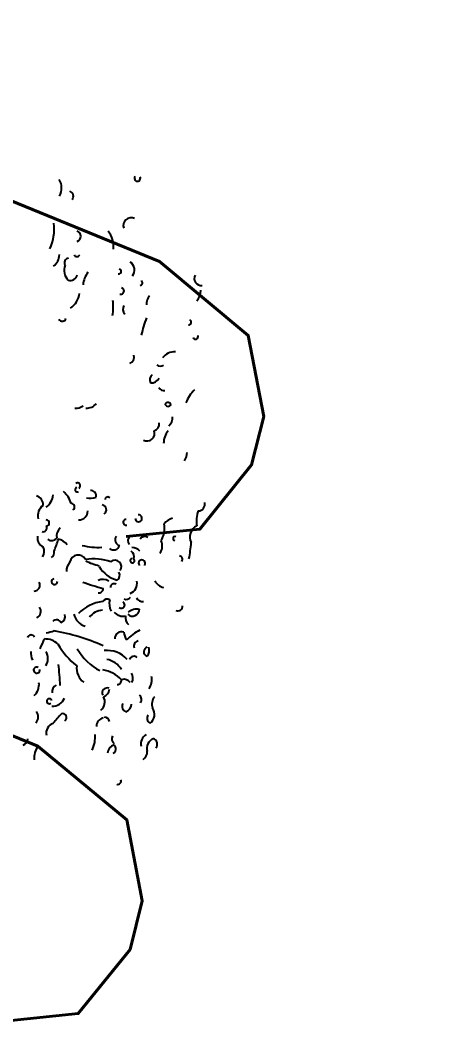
# Model space of a CAD drawing. Header units: metres. Extents: x 583412 to 583840, y 1186334 to 1187497.
# Drawn here: x 583738.518 to 583739.051, y 1187298.245 to 1187299.482 of the extents above; entities that cross this region are included whole.
import ezdxf
from ezdxf.enums import TextEntityAlignment as Align

# ---------------------------------------------------------------- set-up
doc = ezdxf.new("R2010")
doc.units = ezdxf.units.M
doc.header["$MEASUREMENT"] = 0
doc.layers.add('CaoDoTN', color=2, linetype='Continuous')
doc.layers.add('ks.caytram', color=3, linetype='Continuous')
doc.styles.add('ChuSo', font='vnsimple.shx')

# ---------------------------------------------------------------- blocks, each defined once
blk = doc.blocks.new('hhh')
at = {"layer": 'ks.caytram'}
for centre, radius, start, end in [((-0.3985, -1.4566), 0.00861, 11.551, 113.1588), ((-0.3831, -1.4158), 0.0397, 259.907, 287.029), ((-0.3592, -1.4452), 0.015, 214.775, 307.279), ((-0.3349, -1.6397), 0.1832, 88.4214, 94.7615), ((-0.2702, -1.461), 0.00623, 348.835, 101.1636), ((-0.0961, -1.4656), 0.00769, 61.699, 171.4309), ((-0.3276, -1.4683), 0.004, 56.085, 188.855), ((-0.1478, -1.4573), 0.0155, 243.045, 296.955), ((-0.1312, -1.4808), 0.0136, 45.24, 134.7603), ((-0.1282, -1.469), 0.00683, 243.172, 341.587), ((-0.0922, -1.4552), 0.0148, 218.822, 291.315), ((-0.0843, -1.4796), 0.0109, 41.631, 103.3173), ((-0.512, -1.4515), 0.0407, 232.086, 259.305), ((-0.4568, -1.4989), 0.0189, 64.409, 97.6458), ((-0.3519, -1.4778), 0.00238, 155.489, 10.258), ((-0.3044, -1.4818), 0.0144, 304.847, 359.861), ((-0.172, -1.5004), 0.023, 67.899, 108.0114), ((-0.0969, -1.4655), 0.0129, 218.117, 292.812), ((-0.6744, -1.4976), 0.00885, 252.298, 14.762), ((-0.6563, -1.5137), 0.018, 55.747, 100.7172), ((-0.6022, -1.4931), 0.00328, 301.385, 120.5422), ((-0.3582, -1.4765), 0.0196, 204.793, 241.512), ((-0.3576, -1.5221), 0.0301, 67.659, 109.327), ((-0.3377, -1.5054), 0.014, 61.258, 127.2143), ((-0.2083, -1.4966), 0.0103, 56.746, 123.2543), ((-0.2086, -1.4872), 0.00596, 205.774, 351.288), ((-0.1479, -1.4926), 0.00648, 60.66, 154.048), ((-0.0446, -1.4987), 0.00399, 350.728, 124.3312), ((-0.6183, -1.5042), 0.00317, 6.339, 163.2699), ((-0.497, -1.5195), 0.0148, 52.34, 100.8761), ((-0.4697, -1.4862), 0.0247, 240.65, 279.786), ((-0.2767, -1.5058), 0.00849, 303.891, 17.228), ((-0.2574, -1.5154), 0.0088, 327.203, 96.8077), ((-0.2423, -1.5074), 0.0161, 177.216, 232.031), ((-0.1899, -1.4718), 0.0528, 215.037, 237.209), ((-0.2137, -1.5002), 0.00618, 198.339, 300.548), ((-0.1942, -1.503), 0.00601, 148.744, 258.515), ((-0.1717, -1.5116), 0.0108, 69.163, 133.4585), ((-0.1608, -1.51), 0.0093, 133.756, 209.182), ((-0.1395, -1.5076), 0.0101, 28.883, 100.4241), ((-0.1381, -1.501), 0.00766, 254.05, 346.879), ((-0.0823, -1.5146), 0.0069, 42.156, 143.8677), ((-0.5594, -1.5113), 0.0206, 189.101, 240.29), ((-0.5364, -1.5218), 0.00662, 301.129, 19.563), ((-0.514, -1.5131), 0.00294, 5.494, 354.506), ((-0.4869, -1.5284), 0.00876, 25.707, 108.6257), ((-0.3413, -1.5136), 0.007, 159.056, 248.203), ((-0.321, -1.5258), 0.0115, 136.466, 194.047), ((-0.3151, -1.513), 0.00412, 60.039, 320.569), ((-0.2872, -1.5276), 0.0129, 29.132, 112.8169), ((-0.2744, -1.526), 0.0066, 347.185, 62.366), ((-0.2471, -1.511), 0.0114, 266.823, 326.307), ((-0.2308, -1.5048), 0.0168, 281.44, 317.273), ((-0.1685, -1.5327), 0.0337, 141.413, 195.137), ((-0.1646, -1.5371), 0.0263, 129.528, 178.6593), ((-0.1345, -1.5401), 0.0429, 143.4112, 178.9397), ((-0.1677, -1.52), 0.00564, 10.279, 102.3426), ((-0.1135, -1.527), 0.00658, 107.612, 189.172), ((-0.0964, -1.5074), 0.00746, 252.445, 334.816), ((-0.0784, -1.5067), 0.0103, 202.407, 279.971), ((-0.5652, -1.5312), 0.00633, 325.345, 49.843), ((-0.5471, -1.5389), 0.0102, 1.2059, 73.604), ((-0.4745, -1.5329), 0.00945, 341.801, 118.5875), ((-0.3692, -1.5262), 0.00418, 284.873, 197.019), ((-0.3407, -1.5278), 0.00701, 236.786, 317.463), ((-0.3208, -1.5309), 0.00716, 71.921, 161.2086), ((-0.3162, -1.5252), 0.00269, 204.775, 155.2249), ((-0.2601, -1.5297), 0.00407, 327.104, 163.3485), ((-0.26, -1.528), 0.0135, 317.892, 24.615), ((-0.2194, -1.5228), 0.00826, 169.108, 284.165), ((-0.1502, -1.5296), 0.00599, 165.135, 309.054), ((-0.1549, -1.5394), 0.012, 32.054, 89.8347), ((-0.1366, -1.5434), 0.0131, 47.927, 128.2564), ((-0.1087, -1.5251), 0.0109, 201.819, 278.69), ((-0.5417, -1.533), 0.00743, 223.746, 309.893), ((-0.3618, -1.5406), 0.00352, 185.79, 22.283), ((-0.34, -1.5425), 0.008, 249.547, 350.591), ((-0.3335, -1.5517), 0.00801, 330.705, 80.2207), ((-0.3054, -1.5452), 0.00795, 62.393, 227.959), ((-0.3292, -1.5348), 0.0401, 312.026, 352.779), ((-0.2947, -1.5451), 0.00755, 44.624, 129.0153), ((-0.2801, -1.5421), 0.00453, 157.323, 281.255), ((-0.2574, -1.5471), 0.00698, 161.2, 242.403), ((-0.2622, -1.526), 0.019, 264.529, 307.993), ((0.0448, -1.6095), 0.2599, 165.3457, 179.3983), ((-0.2427, -1.5204), 0.0706, 309.641, 341.599), ((-0.088, -1.5701), 0.0354, 72.192, 104.5362), ((-0.6352, -1.5465), 0.0132, 234.981, 288.758), ((-0.5795, -1.3653), 0.1947, 259.436, 265.952), ((-0.2365, -1.5616), 0.075, 171.923, 196.248), ((-0.2745, -1.5554), 0.0133, 155.625, 214.314), ((-0.6519, -1.5126), 0.3779, 349.501, 353.556), ((-0.2759, -1.5607), 0.0057, 0.521, 94.9327), ((-0.2103, -1.5373), 0.0529, 197.683, 234.514), ((-0.2284, -1.5467), 0.0221, 192.863, 242.273), ((-0.6567, -1.572), 0.00344, 20.151, 149.4583), ((-0.5637, -1.5728), 0.00903, 32.734, 113.8693), ((-0.3857, -1.5673), 0.00345, 140.791, 272.336), ((-0.3722, -1.5731), 0.0061, 41.18, 179.2684), ((-0.4104, -1.5832), 0.0858, 355.869, 12.112), ((-0.3824, -1.5584), 0.0792, 342.604, 355.487), ((-0.2485, -1.5661), 0.0219, 294.935, 350.696), ((-0.1774, -1.5505), 0.0214, 271.537, 333.405), ((-0.6692, -1.5922), 0.0116, 60.915, 157.1357), ((-0.3868, -1.5889), 0.00687, 89.424, 193.256), ((-0.4051, -1.5927), 0.0213, 356.786, 30), ((-0.3019, -1.5907), 0.0105, 129.259, 267.611), ((-0.2642, -1.5222), 0.1005, 309.78, 330.38), ((-0.1389, -1.5961), 0.0162, 5.94, 76.754), ((-0.111, -1.5788), 0.00492, 46.058, 205.017), ((0.1725, -1.1352), 0.5307, 237.135, 238.855), ((-0.7835, -1.5956), 0.00365, 243.662, 126.7256), ((-0.7247, -1.5939), 0.00966, 162.574, 300.105), ((-0.6427, -1.5933), 0.00396, 352.604, 179.2281), ((-0.6224, -1.5781), 0.00916, 247.626, 321.861), ((-0.3667, -1.601), 0.0117, 10.153, 96.9077), ((-0.0648, -1.9909), 0.4115, 101.9214, 105.5513), ((-0.1419, -1.5882), 0.0089, 214.697, 288.436), ((-0.091, -1.5835), 0.0124, 208.104, 292.589), ((-0.6661, -1.5998), 0.00311, 354.807, 174.8074), ((-0.6122, -1.6544), 0.056, 88.9678, 108.2633), ((-0.5074, -1.6135), 0.0144, 4.198, 63.183), ((-0.3968, -1.6071), 0.00341, 35.385, 227.883), ((-0.3919, -1.6066), 0.00276, 196.414, 47.596), ((-0.3697, -1.6105), 0.00416, 39.14, 190.41), ((-0.293, -1.5852), 0.0185, 239.79, 279.599), ((-0.2334, -1.6046), 0.00874, 36.028, 114.4821), ((-0.2227, -1.6048), 0.00649, 124.596, 235.404), ((-0.2562, -1.6301), 0.0472, 17.66, 29.598), ((-0.1805, -1.6121), 0.0232, 146.888, 190.491), ((-0.1283, -1.5983), 0.00307, 114.436, 46.636), ((-0.0597, -1.5804), 0.0254, 241.944, 283.805), ((-0.6912, -1.6394), 0.0287, 92.1328, 139.7512), ((-0.5038, -1.6262), 0.013, 1.125, 49.278), ((-0.3597, -1.6397), 0.0317, 116.3586, 148.4359), ((-0.3331, -1.6086), 0.0141, 232.319, 287.948), ((-0.3122, -1.6194), 0.0154, 132.206, 181.397), ((-0.3441, -1.7513), 0.1326, 76.169, 82.8488), ((-0.2753, -1.616), 0.00366, 203.214, 98.6791), ((-0.1778, -1.5558), 0.0657, 247.164, 258.979), ((-0.1774, -1.6242), 0.0159, 66.909, 132.0152), ((-0.1637, -1.6199), 0.00379, 159.808, 110.1957), ((-0.1436, -1.6311), 0.0172, 49.317, 107.3038), ((-0.1052, -1.6196), 0.0111, 57.385, 136.3012), ((-0.0772, -1.6259), 0.00902, 29.533, 97.3373), ((-0.3327, -1.6291), 0.00813, 333.941, 61.112), ((-0.3093, -1.6291), 0.00722, 42.083, 115.2968), ((-0.2347, -1.635), 0.00853, 32.604, 137.8696), ((-0.201, -1.6332), 0.00454, 119.745, 262.875), ((-0.1879, -1.6093), 0.0218, 276.826, 305.677), ((-0.6449, -1.61), 0.0306, 242.505, 274.115), ((-0.6299, -1.6679), 0.0246, 42.663, 93.7343), ((-0.379, -1.6554), 0.0205, 44.087, 94.3683), ((-0.345, -1.638), 0.00399, 12.136, 184.127), ((-0.3381, -1.6403), 0.00436, 349.443, 133.9532), ((-0.3267, -1.6338), 0.0118, 268.287, 346.321), ((-0.3081, -1.6463), 0.012, 64.141, 126.2469), ((-0.2669, -1.6404), 0.00753, 11.984, 126.3072), ((-0.7005, -1.66), 0.00705, 31.15, 168.58), ((-0.6796, -1.6543), 0.0037, 301.7299, 77.194), ((-0.6541, -1.6583), 0.0087, 350.5439, 89.0665), ((-0.5989, -1.6593), 0.00474, 307.691, 82.1724), ((-0.3642, -1.6569), 0.012, 98.2259, 171.775), ((-0.3547, -1.6339), 0.0158, 224.951, 293.141), ((-0.6668, -1.6618), 0.00601, 197.532, 309.689), ((-0.6596, -1.6494), 0.0174, 258.595, 323.726), ((-0.7479, -1.6762), 0.00626, 57.56, 172.8428), ((-0.6721, -1.6926), 0.0174, 44.102, 99.0275), ((-0.7535, -1.7063), 0.0204, 69.244, 129.6807), ((-0.6959, -1.7444), 0.0583, 74.035, 105.9647)]:
    blk.add_arc(centre, radius, start, end, dxfattribs=at)

msp = doc.modelspace()

# ---------------------------------------------------------------- block references
at = {"layer": 'ks.caytram', "rotation": 260.6716666673106}
msp.add_blockref('hhh', (583740.1104, 1187298.2544), dxfattribs=at)

# ---------------------------------------------------------------- texts
at = {"layer": 'CaoDoTN', "style": 'ChuSo', "width": 0.8}
msp.add_text('0.66', height=0.9, rotation=255.9262, dxfattribs=at).set_placement((583737.9834, 1187299.3604), align=Align.CENTER)

doc.saveas('drawing.dxf')
